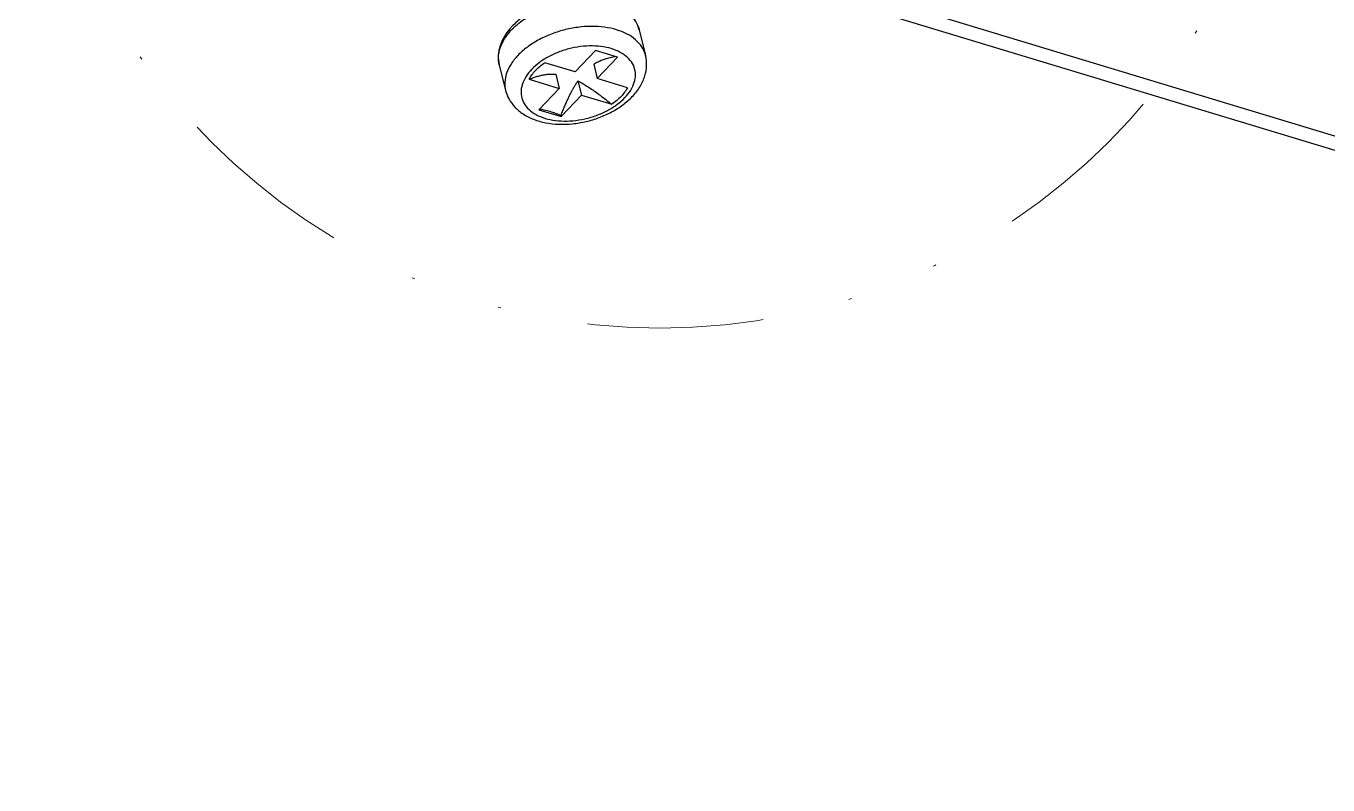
# Model space of a CAD drawing. Header units: millimetres. Extents: x 14343 to 15285, y -9166 to -7819.
# Drawn here: x 15010.21 to 15057.13, y -8728.72 to -8701.37 of the extents above; entities that cross this region are included whole.
import ezdxf

# ---------------------------------------------------------------- set-up
doc = ezdxf.new("R2010")
doc.units = ezdxf.units.MM
doc.linetypes.add('DIVIDE', pattern=[31.75, 12.7, -6.35, 0, -6.35, 0, -6.35])
doc.layers.add('hatch', color=56, linetype='Continuous', lineweight=9)

# ---------------------------------------------------------------- blocks, each defined once
blk = doc.blocks.new('u9')
at = {"color": 7, "linetype": 'Continuous'}
for p, q in [((-319.694, 235.621), (-219.654, 205.33)), ((-219.279, 205.724), (-318.973, 235.91)), ((-215.544, 211.823), (-216.278, 211.053)), ((-215.535, 211.786), (-215.544, 211.823)), ((-214.744, 211.581), (-215.544, 211.823)), ((-216.278, 211.053), (-217.368, 211.383)), ((-215.478, 210.811), (-214.744, 211.581)), ((-217.937, 210.785), (-216.847, 210.455)), ((-216.15, 210.539), (-216.278, 211.053)), ((-215.35, 210.296), (-215.478, 210.811)), ((-214.389, 210.481), (-215.478, 210.811)), ((-213.315, 209.963), (-213.545, 210.881)), ((-216.847, 210.455), (-217.581, 209.685)), ((-216.719, 209.941), (-216.847, 210.455)), ((-216.781, 209.443), (-216.047, 210.213)), ((-216.047, 210.213), (-214.957, 209.883)), ((-218.36, 208.703), (-218.59, 209.621)), ((-217.581, 209.685), (-216.781, 209.443))]:
    blk.add_line(p, q, dxfattribs=at)
for centre, radius, start, end in [((-215.536, 210.397), 2.456, 313.9095, 316.3819), ((-215.462, 210.171), 2.322, 316.3763, 319.332)]:
    blk.add_arc(centre, radius, start, end, dxfattribs=at)
for points, start_tangent, end_tangent in [([(-213.545, 210.881), (-213.668, 211.195), (-213.879, 211.483), (-214.175, 211.73), (-214.552, 211.923), (-214.989, 212.048), (-215.463, 212.102), (-215.954, 212.086), (-216.444, 212.004), (-216.92, 211.86), (-217.366, 211.659), (-217.768, 211.404), (-218.109, 211.104)], (-0.242383, 0.970181), (-0.689698, -0.724097)), ([(-214.483, 210.124), (-214.272, 210.395), (-214.143, 210.677), (-214.101, 210.958), (-214.151, 211.224), (-214.288, 211.464), (-214.507, 211.668), (-214.799, 211.827), (-215.15, 211.934), (-215.546, 211.983), (-215.969, 211.973), (-216.4, 211.905), (-216.821, 211.781), (-217.213, 211.607), (-217.559, 211.39), (-217.842, 211.142)], (0.689698, 0.724097), (-0.689698, -0.724097)), ([(-215.535, 211.786), (-215.61, 211.604), (-215.677, 211.445), (-215.739, 211.306), (-215.796, 211.181), (-215.851, 211.066), (-215.907, 210.956), (-215.963, 210.849), (-216.023, 210.743), (-216.086, 210.637), (-216.15, 210.539)], (-0.373072, -0.927802), (-0.554313, -0.832309)), ([(-214.774, 211.55), (-214.836, 211.56), (-214.937, 211.58), (-215.037, 211.604), (-215.136, 211.633), (-215.235, 211.665), (-215.335, 211.702), (-215.434, 211.742), (-215.535, 211.786)], (-0.988981, 0.148042), (-0.908941, 0.416926)), ([(-217.842, 211.142), (-218.053, 210.871), (-218.183, 210.589), (-218.224, 210.308), (-218.175, 210.042), (-218.038, 209.802), (-217.818, 209.598), (-217.527, 209.439), (-217.175, 209.332), (-216.779, 209.283), (-216.356, 209.293), (-215.925, 209.361), (-215.504, 209.485), (-215.112, 209.659), (-214.766, 209.876), (-214.483, 210.124)], (-0.689698, -0.724097), (0.689698, 0.724097)), ([(-217.705, 211.1), (-217.549, 211.246), (-217.368, 211.383)], (0.689698, 0.724097), (0.827243, 0.561844)), ([(-216.15, 210.539), (-216.287, 210.612), (-216.436, 210.7), (-216.597, 210.803), (-216.77, 210.922), (-216.956, 211.059), (-217.155, 211.212), (-217.368, 211.383)], (-0.891988, 0.452059), (-0.775982, 0.630755)), ([(-218.109, 211.104), (-218.391, 210.738), (-218.564, 210.357), (-218.628, 209.98), (-218.59, 209.621)], (-0.689698, -0.724097), (0.242383, -0.970181)), ([(-217.937, 210.785), (-217.835, 210.946), (-217.705, 211.1)], (0.471531, 0.881849), (0.689698, 0.724097)), ([(-213.987, 209.621), (-213.739, 209.936), (-213.58, 210.263), (-213.516, 210.59), (-213.545, 210.881)], (0.689698, 0.724097), (-0.24184, 0.970316)), ([(-214.389, 210.481), (-214.544, 210.421), (-214.693, 210.373), (-214.836, 210.336), (-214.973, 210.311), (-215.104, 210.296), (-215.23, 210.292), (-215.35, 210.296)], (-0.928017, -0.372538), (-0.99731, 0.073295)), ([(-214.389, 210.481), (-214.49, 210.32), (-214.62, 210.166)], (-0.471531, -0.881849), (-0.689698, -0.724097)), ([(-216.719, 209.941), (-216.795, 209.893), (-216.875, 209.849), (-216.953, 209.812), (-217.03, 209.779), (-217.106, 209.752), (-217.184, 209.727), (-217.267, 209.705), (-217.357, 209.684), (-217.458, 209.665), (-217.497, 209.659)], (-0.832026, -0.554737), (-0.988202, -0.153159)), ([(-214.62, 210.166), (-214.776, 210.02), (-214.957, 209.883)], (-0.689698, -0.724097), (-0.827243, -0.561844)), ([(-213.315, 209.963), (-213.287, 209.672), (-213.35, 209.346), (-213.51, 209.019), (-213.758, 208.703)], (0.24184, -0.970316), (-0.689698, -0.724097)), ([(-213.701, 208.658), (-213.514, 208.912), (-213.346, 209.271), (-213.281, 209.625), (-213.315, 209.963)], (0.651437, 0.758703), (-0.242383, 0.970181)), ([(-218.59, 209.621), (-218.584, 209.598), (-218.452, 209.309), (-218.23, 209.057), (-217.924, 208.85), (-217.546, 208.698), (-217.112, 208.605), (-216.638, 208.575), (-216.142, 208.61), (-215.642, 208.707), (-215.16, 208.864), (-214.712, 209.075), (-214.316, 209.33), (-213.987, 209.621)], (0.24184, -0.970316), (0.689698, 0.724097)), ([(-216.883, 207.687), (-217.317, 207.78), (-217.694, 207.933), (-218, 208.139), (-218.223, 208.392), (-218.354, 208.68), (-218.36, 208.703)], (-0.990994, 0.133907), (-0.24184, 0.970316)), ([(-218.36, 208.703), (-218.237, 208.398), (-218.023, 208.12), (-217.722, 207.887), (-217.343, 207.709), (-216.923, 207.599)], (0.242383, -0.970181), (0.984683, -0.174352)), ([(-213.833, 208.628), (-214.087, 208.413), (-214.483, 208.157)], (-0.720293, -0.69367), (-0.87549, -0.483236)), ([(-214.435, 208.063), (-214.118, 208.272), (-213.781, 208.569)], (0.865939, 0.50015), (0.689698, 0.724097))]:
    blk.add_spline(points, degree=3, dxfattribs=dict(at, start_tangent=start_tangent, end_tangent=end_tangent))
at = {"layer": 'hatch', "color": 4, "linetype": 'DIVIDE', "ltscale": 0.5}
blk.add_circle((-219.105, 196.602), 22.843, dxfattribs=at)

msp = doc.modelspace()

# ---------------------------------------------------------------- block references
at = {"rotation": 180}
msp.add_blockref('u9', (14813.948, -8492.81), dxfattribs=at)

doc.saveas('drawing.dxf')
